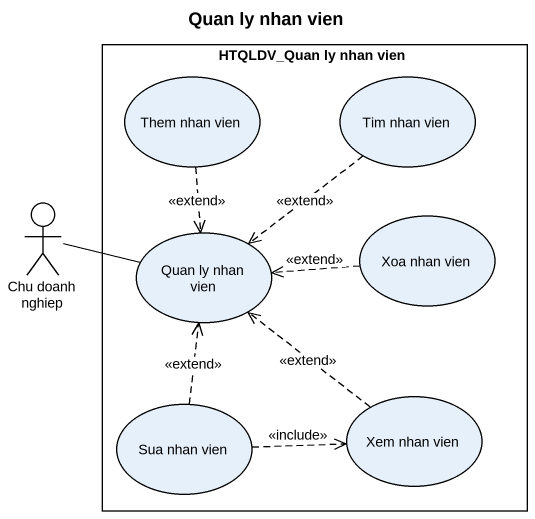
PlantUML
@startuml
title Quan ly nhan vien
rectangle "HTQLDV_Quan ly nhan vien" as HTQLDV_Quan_ly_nhan_vien {
  usecase "Them nhan vien" as Them_nhan_vien
  usecase "Tim nhan vien" as Tim_nhan_vien
  usecase "Quan ly nhan vien" as Quan_ly_nhan_vien
  usecase "Xoa nhan vien" as Xoa_nhan_vien
  usecase "Sua nhan vien" as Sua_nhan_vien
  usecase "Xem nhan vien" as Xem_nhan_vien
}
actor "Chu doanh nghiep" as Chu_doanh_nghiep
Them_nhan_vien ..> Quan_ly_nhan_vien : <<extend>>
Tim_nhan_vien ..> Quan_ly_nhan_vien : <<extend>>
Chu_doanh_nghiep -right- Quan_ly_nhan_vien
Xoa_nhan_vien .left.> Quan_ly_nhan_vien : <<extend>>
Sua_nhan_vien .up.> Quan_ly_nhan_vien : <<extend>>
Sua_nhan_vien .right.> Xem_nhan_vien : <<include>>
Xem_nhan_vien .up.> Quan_ly_nhan_vien : <<extend>>
@enduml
